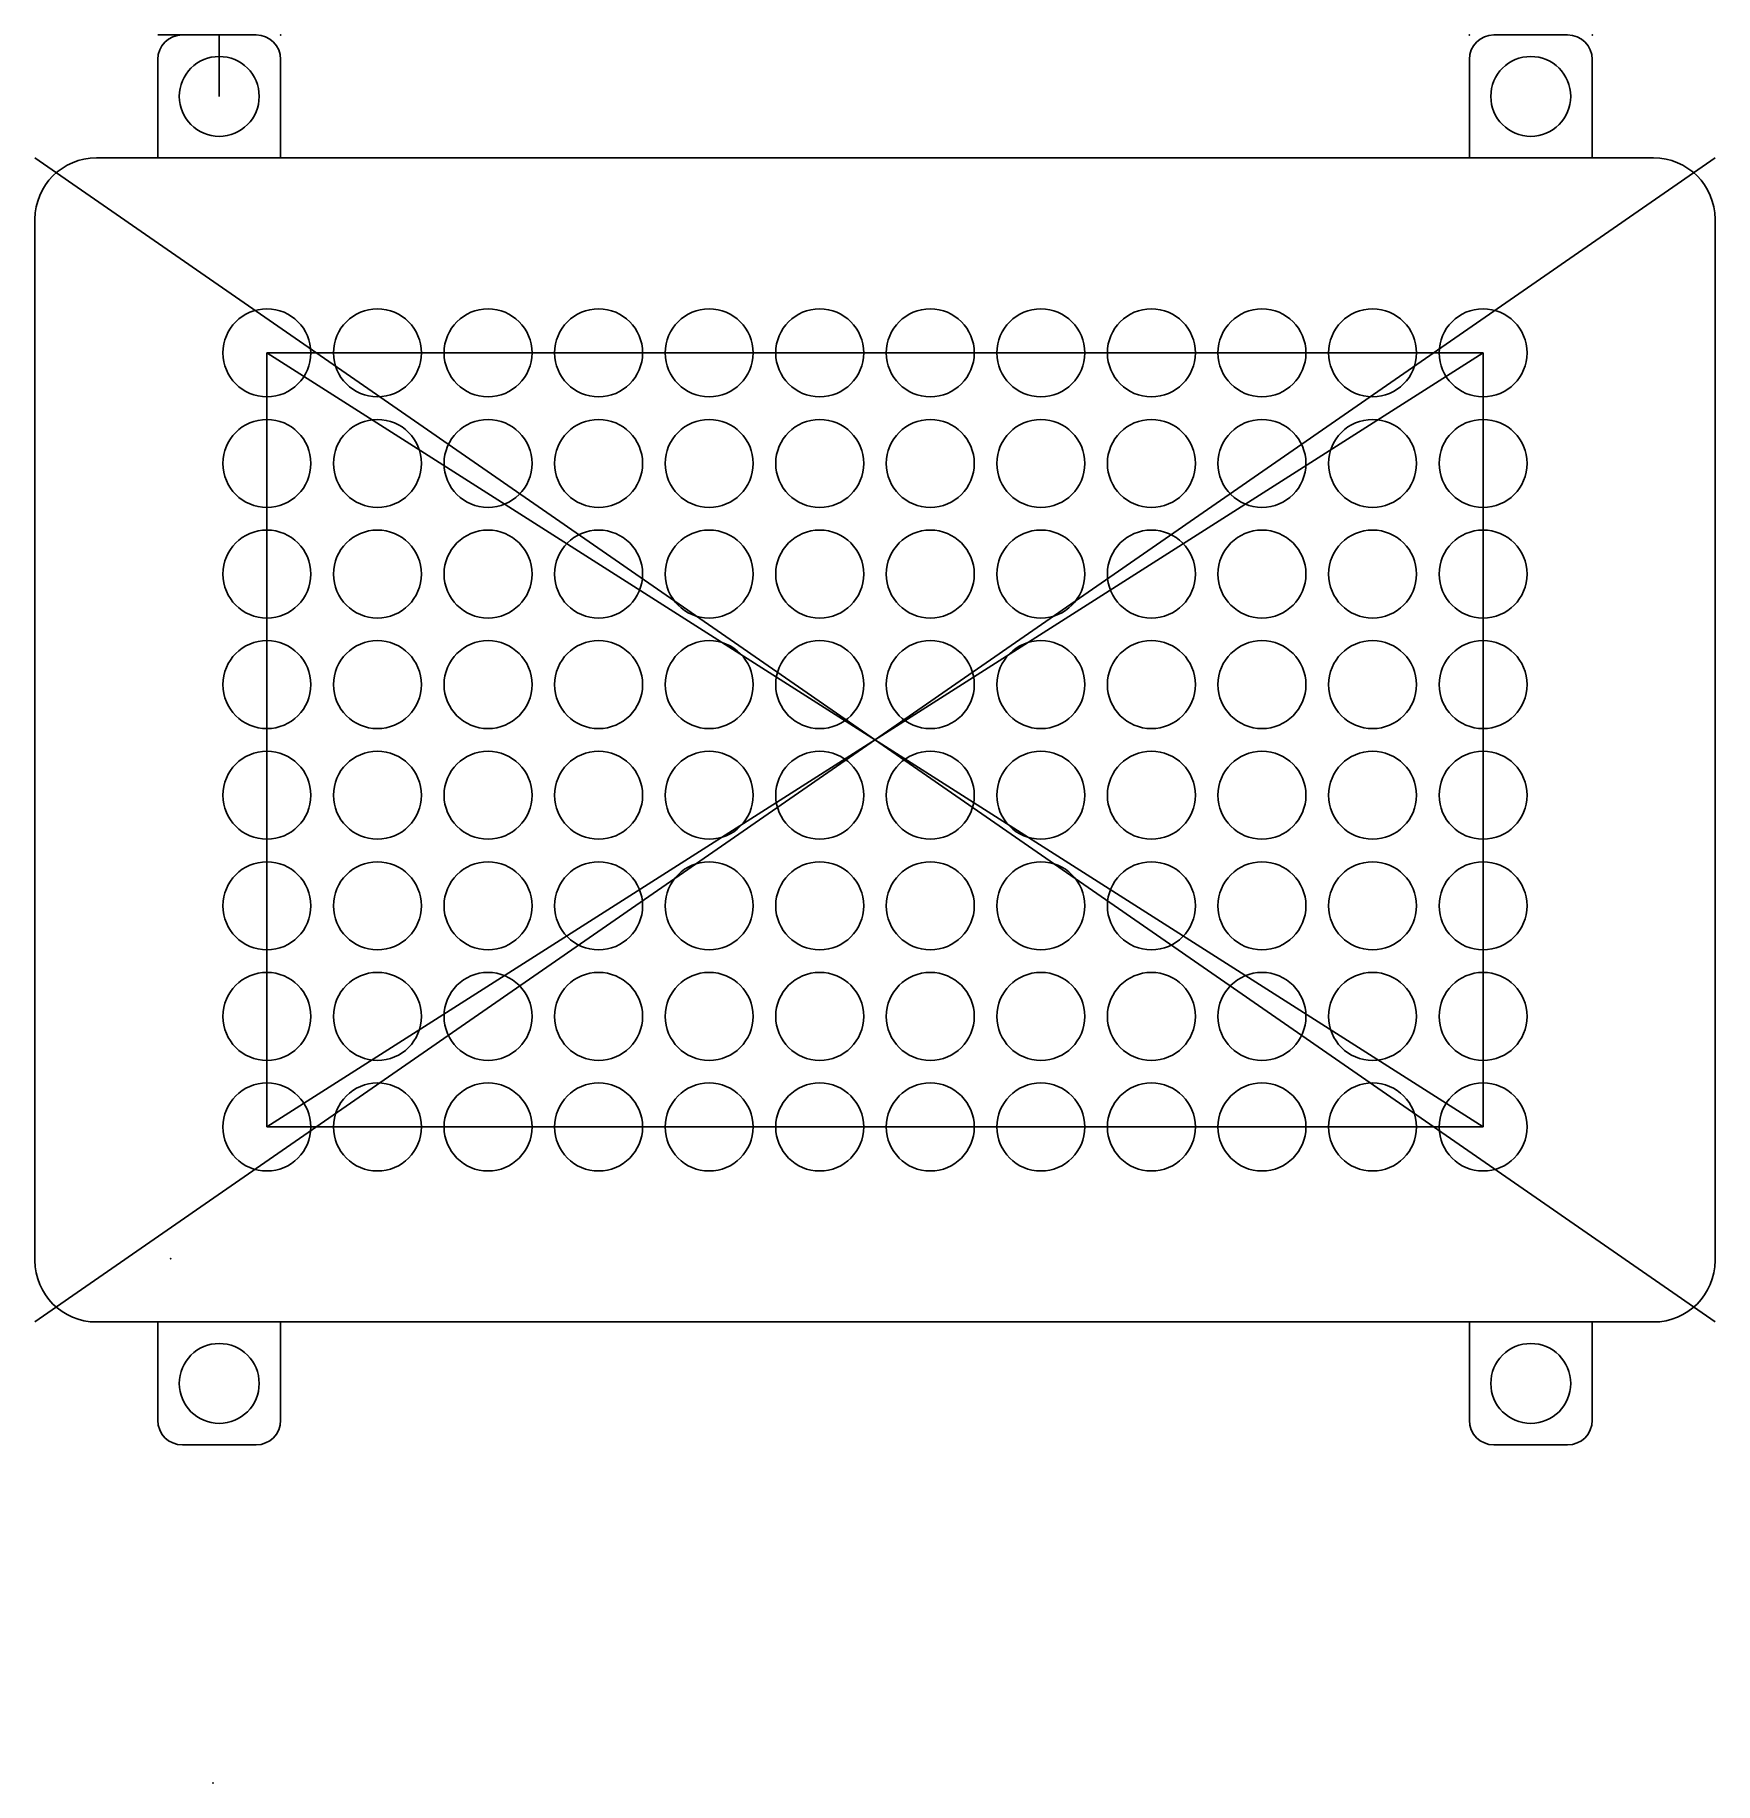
# Model space of a CAD drawing. Header units: centimetres. Extents: x -6.8 to 6.8, y -8.5 to 5.7.
import ezdxf

# ---------------------------------------------------------------- set-up
doc = ezdxf.new("R2010")
doc.units = ezdxf.units.CM
doc.header["$MEASUREMENT"] = 0
doc.layers.add('LED Spacer Gasket v7_Sketch1', color=7, linetype='Continuous')

msp = doc.modelspace()

# ---------------------------------------------------------------- linework, layer by layer
at = {"layer": 'LED Spacer Gasket v7_Sketch1'}
for p, q in [((-5.838, 5.737), (-5.338, 5.737)), ((-5.638, 5.737), (-5.038, 5.737)), ((-5.338, 5.737), (-5.338, 5.237)), ((5.038, 5.737), (5.638, 5.737)), ((-5.838, 4.737), (-5.838, 5.537)), ((-4.838, 5.537), (-4.838, 4.737)), ((4.838, 4.737), (4.838, 5.537)), ((5.838, 5.537), (5.838, 4.737)), ((-6.838, 4.737), (6.838, -4.737)), ((6.838, 4.737), (-6.838, -4.737)), ((-6.338, 4.737), (6.338, 4.737)), ((-4.838, 4.737), (-5.838, 4.737)), ((5.838, 4.737), (4.838, 4.737)), ((-6.838, -4.237), (-6.838, 4.237)), ((6.838, 4.237), (6.838, -4.237)), ((-4.95, 3.15), (4.95, 3.15)), ((-4.95, -3.15), (-4.95, 3.15)), ((-4.95, 3.15), (4.95, -3.15)), ((4.95, 3.15), (-4.95, -3.15)), ((4.95, 3.15), (4.95, -3.15)), ((4.95, -3.15), (-4.95, -3.15)), ((6.338, -4.737), (-6.338, -4.737)), ((-5.838, -4.737), (-4.838, -4.737)), ((-5.838, -5.537), (-5.838, -4.737)), ((-4.838, -4.737), (-4.838, -5.537)), ((4.838, -4.737), (5.838, -4.737)), ((4.838, -5.537), (4.838, -4.737)), ((5.838, -4.737), (5.838, -5.537)), ((-5.038, -5.737), (-5.638, -5.737)), ((5.638, -5.737), (5.038, -5.737))]:
    msp.add_line(p, q, dxfattribs=at)
for centre, radius in [((-5.338, 5.237), 0.325), ((5.338, 5.237), 0.325), ((-4.95, 3.15), 0.358), ((-4.05, 3.15), 0.358), ((-3.15, 3.15), 0.358), ((-2.25, 3.15), 0.358), ((-1.35, 3.15), 0.358), ((-0.45, 3.15), 0.358), ((0.45, 3.15), 0.358), ((1.35, 3.15), 0.358), ((2.25, 3.15), 0.358), ((3.15, 3.15), 0.358), ((4.05, 3.15), 0.358), ((4.95, 3.15), 0.358), ((-4.95, 2.25), 0.358), ((-4.05, 2.25), 0.358), ((-3.15, 2.25), 0.358), ((-2.25, 2.25), 0.358), ((-1.35, 2.25), 0.358), ((-0.45, 2.25), 0.358), ((0.45, 2.25), 0.358), ((1.35, 2.25), 0.358), ((2.25, 2.25), 0.358), ((3.15, 2.25), 0.358), ((4.05, 2.25), 0.358), ((4.95, 2.25), 0.358), ((-4.95, 1.35), 0.358), ((-4.05, 1.35), 0.358), ((-3.15, 1.35), 0.358), ((-2.25, 1.35), 0.358), ((-1.35, 1.35), 0.358), ((-0.45, 1.35), 0.358), ((0.45, 1.35), 0.358), ((1.35, 1.35), 0.358), ((2.25, 1.35), 0.358), ((3.15, 1.35), 0.358), ((4.05, 1.35), 0.358), ((4.95, 1.35), 0.358), ((-4.95, 0.45), 0.358), ((-4.05, 0.45), 0.358), ((-3.15, 0.45), 0.358), ((-2.25, 0.45), 0.358), ((-1.35, 0.45), 0.358), ((-0.45, 0.45), 0.358), ((0.45, 0.45), 0.358), ((1.35, 0.45), 0.358), ((2.25, 0.45), 0.358), ((3.15, 0.45), 0.358), ((4.05, 0.45), 0.358), ((4.95, 0.45), 0.358), ((-4.95, -0.45), 0.358), ((-4.05, -0.45), 0.358), ((-3.15, -0.45), 0.358), ((-2.25, -0.45), 0.358), ((-1.35, -0.45), 0.358), ((-0.45, -0.45), 0.358), ((0.45, -0.45), 0.358), ((1.35, -0.45), 0.358), ((2.25, -0.45), 0.358), ((3.15, -0.45), 0.358), ((4.05, -0.45), 0.358), ((4.95, -0.45), 0.358), ((-4.95, -1.35), 0.358), ((-4.05, -1.35), 0.358), ((-3.15, -1.35), 0.358), ((-2.25, -1.35), 0.358), ((-1.35, -1.35), 0.358), ((-0.45, -1.35), 0.358), ((0.45, -1.35), 0.358), ((1.35, -1.35), 0.358), ((2.25, -1.35), 0.358), ((3.15, -1.35), 0.358), ((4.05, -1.35), 0.358), ((4.95, -1.35), 0.358), ((-4.95, -2.25), 0.358), ((-4.05, -2.25), 0.358), ((-3.15, -2.25), 0.358), ((-2.25, -2.25), 0.358), ((-1.35, -2.25), 0.358), ((-0.45, -2.25), 0.358), ((0.45, -2.25), 0.358), ((1.35, -2.25), 0.358), ((2.25, -2.25), 0.358), ((3.15, -2.25), 0.358), ((4.05, -2.25), 0.358), ((4.95, -2.25), 0.358), ((-4.95, -3.15), 0.358), ((-4.05, -3.15), 0.358), ((-3.15, -3.15), 0.358), ((-2.25, -3.15), 0.358), ((-1.35, -3.15), 0.358), ((-0.45, -3.15), 0.358), ((0.45, -3.15), 0.358), ((1.35, -3.15), 0.358), ((2.25, -3.15), 0.358), ((3.15, -3.15), 0.358), ((4.05, -3.15), 0.358), ((4.95, -3.15), 0.358), ((-5.338, -5.237), 0.325), ((5.338, -5.237), 0.325)]:
    msp.add_circle(centre, radius, dxfattribs=at)
for centre, radius, start, end in [((-5.638, 5.537), 0.2, 90, 180), ((-5.038, 5.537), 0.2, 0, 90), ((5.038, 5.537), 0.2, 90, 180), ((5.638, 5.537), 0.2, 360, 90), ((-6.338, 4.237), 0.5, 90, 180), ((6.338, 4.237), 0.5, 0, 90), ((-6.338, -4.237), 0.5, 180, 270), ((6.338, -4.237), 0.5, 270, 0), ((-5.638, -5.537), 0.2, 180, 270), ((-5.038, -5.537), 0.2, 270, 0), ((5.038, -5.537), 0.2, 180, 270), ((5.638, -5.537), 0.2, 270, 360)]:
    msp.add_arc(centre, radius, start, end, dxfattribs=at)
for p in [(-4.838, 5.737), (4.838, 5.737), (5.838, 5.737), (0, 0), (0, 0), (0, 0), (-5.734, -4.221), (-5.388, -8.489)]:
    msp.add_point(p, dxfattribs=at)

doc.saveas('drawing.dxf')
